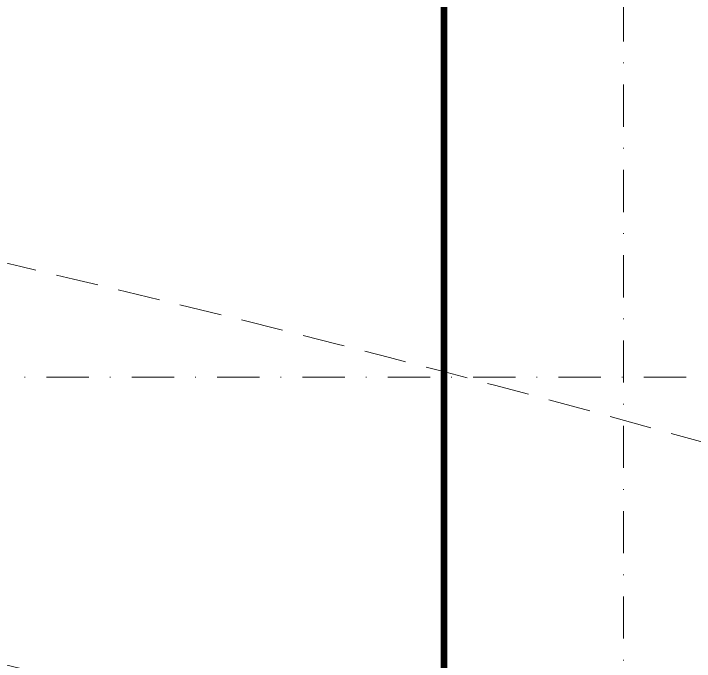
# Model space of a CAD drawing. Extents: x -1701 to 23780, y -363 to 7742.
# Drawn here: x 4632.5 to 4733, y 1943 to 2038.7 of the extents above; entities that cross this region are included whole.
import ezdxf

# ---------------------------------------------------------------- set-up
doc = ezdxf.new("R2010")
doc.units = 0
doc.header["$LTSCALE"] = 25
doc.header["$MEASUREMENT"] = 0
for name, pattern in [('Audi$0$DASHDOT2', [0.5, 0.25, -0.125, 0, -0.125]), ('Audi$0$DOT2', [0.125, 0, -0.125]), ('Audi$0$HIDDEN', [0.375, 0.25, -0.125]), ('Audi$0$HIDDEN2', [4.7625, 3.175, -1.5875])]:
    doc.linetypes.add(name, pattern=pattern)
doc.layers.get('0').update_dxf_attribs({"color": 9, "lineweight": 9})
for name, color, linetype, lineweight in [('Audi$0$06C', 8, 'Continuous', 9), ('Audi$0$10', 8, 'Continuous', 9), ('Audi$0$11', 8, 'Continuous', 9), ('Audi$0$20', 8, 'Audi$0$DOT2', 9), ('Audi$0$21', 8, 'Continuous', 9), ('Audi$0$24', 8, 'Audi$0$DASHDOT2', 9)]:
    doc.layers.add(name, color=color, linetype=linetype, lineweight=lineweight)

# ---------------------------------------------------------------- blocks, each defined once
blk = doc.blocks.new('Audi$0$P-AKS_AUDI')
at = {"layer": 'Audi$0$24'}
for points in [[(0, -2590), (0, 1250)], [(-3840, -800), (360, -800)]]:
    blk.add_lwpolyline(points, dxfattribs=at)
blk = doc.blocks.new('Audi$0$p-zemin kat')
at = {"layer": 'Audi$0$11'}
for points in [[(4762.5, 2101.73, 0.022939), (4537.5, 2153.27), (4537.5, 2230), (4537.5, 2230), (4537.5, 2253), (4527.5, 2253), (4527.5, 2240), (4527.5, 2240), (4527.5, 2230), (4527.5, 2230), (4527.5, 2155.06, 0.024009), (4287.87, 2185.72), (4283.12, 2125.91, -0.05155), (4780.05, 2034.32, -0.05155)], [(4762.5, 2100.69, 0.02305), (4536.5, 2152.43), (4536.5, 2230), (4536.5, 2252), (4528.5, 2252), (4528.5, 2240), (4528.5, 2230), (4528.5, 2153.87, 0.024028), (4288.79, 2184.65), (4284.2, 2126.83, -0.051333), (4779.25, 2035.6, -0.051333)]]:
    blk.add_lwpolyline(points, format="xyb", dxfattribs=at)
at = {"layer": 'Audi$0$24'}
blk.add_blockref('Audi$0$P-AKS_AUDI', (4722.5, 2785), dxfattribs=at)
blk = doc.blocks.new('Audi')
at = {"layer": 'Audi$0$06C', "linetype": 'Continuous', "lineweight": 0}
blk.add_arc((4088.57, -323.37), 2330, 72.7227, 85.45844, dxfattribs=at)
at = {"layer": 'Audi$0$20', "linetype": 'Audi$0$HIDDEN'}
blk.add_lwpolyline([(4277.64, 2056.86, -0.053744), (4780.58, 1961.88, -0.051764)], format="xyb", dxfattribs=at)
at = {"layer": 'Audi$0$21', "linetype": 'Audi$0$HIDDEN2', "ltscale": 0.1, "const_width": 1}
blk.add_lwpolyline([(4918.81, 2197.8), (4696.02, 2197.8), (4696.02, 1849.53), (4918.81, 1849.53)], close=True, dxfattribs=at)
at = {"layer": 'Audi$0$10'}
blk.add_blockref('Audi$0$p-zemin kat', (0, 0), dxfattribs=at)

msp = doc.modelspace()

# ---------------------------------------------------------------- block references
at = {"color": 6}
msp.add_blockref('Audi', (0, 0), dxfattribs=at)

doc.saveas('drawing.dxf')
